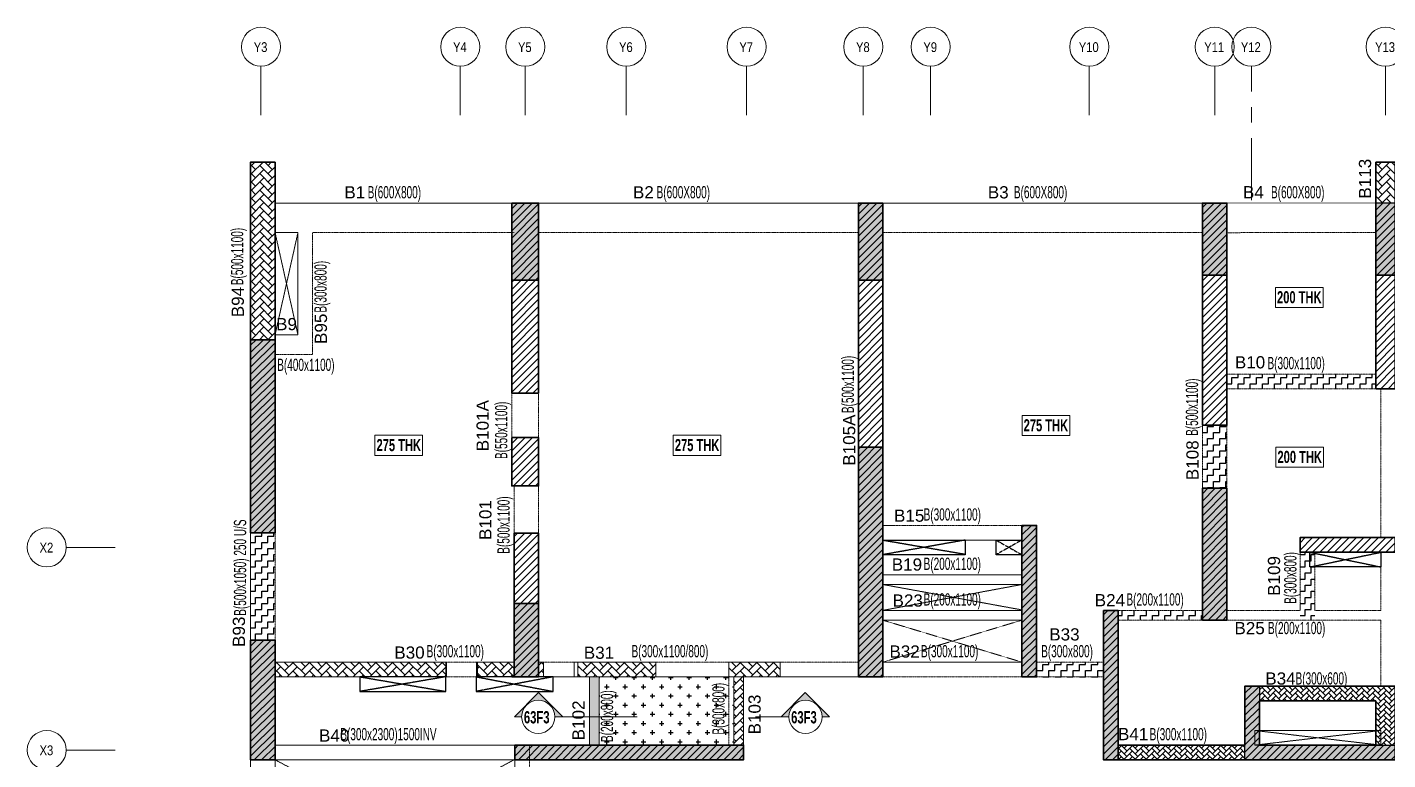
# Model space of a CAD drawing. Header units: millimetres. Extents: x 17 to 69461, y 78 to 32775.
# Drawn here: x 17 to 27889, y 17772 to 32775 of the extents above; entities that cross this region are included whole.
import ezdxf
from ezdxf.enums import TextEntityAlignment as Align

# ---------------------------------------------------------------- set-up
doc = ezdxf.new("R2010")
doc.units = ezdxf.units.MM
doc.linetypes.add('Grid Line', pattern=[2222.5, 1270, -317.5, 317.5, -317.5])
doc.linetypes.add('HIDDEN', pattern=[0.375, 0.25, -0.125])
for name, color, linetype, lineweight in [('A-FLOR-IDEN', 11, 'Continuous', 9), ('A-GRIDS', 8, 'Continuous', 9), ('A-HIDD-ABVE', 8, 'HIDDEN', 20), ('G-ANNO-SYMB', 1, 'Continuous', 9), ('S-BEAM', 7, 'Continuous', 18), ('S-BEAM-IDEN', 2, 'Continuous', 9), ('S-COL HATCH', 9, 'Continuous', 0), ('S-COLS', 5, 'Continuous', 35), ('S-GRIDS', 8, 'Continuous', 9), ('S-WALL', 4, 'Continuous', 18)]:
    doc.layers.add(name, color=color, linetype=linetype, lineweight=lineweight)
for name, color, linetype in [('Beam Nos', 7, 'Continuous'), ('changes', 7, 'Continuous'), ('CUTOUT', 4, 'Continuous'), ('SUNK SLAB', 8, 'Continuous')]:
    doc.layers.add(name, color=color, linetype=linetype)
doc.styles.add('Arial Narrow', font='ARIALN.TTF', dxfattribs={"height": 400})
doc.styles.add('SC-BBS1', font='SansSerif')
doc.styles.add('Swis721 LtCn BT', font='swisscl.ttf', dxfattribs={"width": 0.9, "height": 233.355162})
doc.styles.add('Swis721 LtCn BT_B', font='', dxfattribs={"width": 0.9, "height": 246.918336})
doc.styles.get('Swis721 LtCn BT_B').set_extended_font_data('Swis721 LtCn BT', bold=True)
pattern_1 = [(45, (-31890644.18, 20635841.75), (-75.1300955, 75.1300955), [])]
pattern_2 = [(45, (-31792792.5, 20735559.75), (0, 169.7056275), [360, -120]), (135, (-31792707.64, 20735644.6), (1e-14, 169.7056275), [360, -120])]
pattern_3 = [(45, (-31792792.494, 20735559.75), (0, 113.13708499), [240, -80]), (135, (-31792735.926, 20735616.32), (9e-15, 113.13708499), [240, -80])]
pattern_4 = [(0, (-31789928.51, 20737473.76), (125, 125), [125, -125]), (90, (-31789803.51, 20737473.76), (-125, 125), [125, -125])]

# ---------------------------------------------------------------- blocks, each defined once
blk = doc.blocks.new('A$Cebf64a2d')
at = {"layer": 'S-COL HATCH', "transparency": 33554687}
h = blk.add_hatch(dxfattribs=at)
h.set_pattern_fill('ANSI31', color=256, scale=850)
h.set_pattern_definition(pattern_1)
h.paths.add_polyline_path([(7629, 22675), (7079, 22675), (7079, 18785), (7629, 18785)])
h = blk.add_hatch(dxfattribs=at)
h.set_pattern_fill('ANSI31', color=256, scale=850)
h.set_pattern_definition(pattern_1)
h.paths.add_polyline_path([(14179, 12975), (14679, 12975), (14679, 22675), (14179, 22675)])
h = blk.add_hatch(dxfattribs=at)
h.set_pattern_fill('ANSI31', color=256, scale=850)
h.set_pattern_definition(pattern_1)
h.paths.add_polyline_path([(21229, 18125), (21729, 18125), (21729, 22675), (21229, 22675)])
h = blk.add_hatch(dxfattribs=at)
h.set_pattern_fill('ANSI31', color=256, scale=850)
h.set_pattern_definition(pattern_1)
h.paths.add_polyline_path([(24779, 22681), (25179, 22681), (25179, 18875), (24779, 18875)])
h = blk.add_hatch(dxfattribs=at)
h.set_pattern_fill('ANSI31', color=256, scale=850)
h.set_pattern_definition(pattern_1)
h.paths.add_polyline_path([(2229, 19876), (1729, 19876), (1729, 15926), (2229, 15926)])
h = blk.add_hatch(dxfattribs=at)
h.set_pattern_fill('ANSI31', color=256, scale=850)
h.set_pattern_definition(pattern_1)
h.paths.add_polyline_path([(7629, 17875), (7079, 17875), (7079, 16885), (7629, 16885)])
h = blk.add_hatch(dxfattribs=at)
h.set_pattern_fill('ANSI31', color=256, scale=850)
h.set_pattern_definition(pattern_1)
h.paths.add_polyline_path([(21729, 16835), (21229, 16835), (21229, 14135), (21729, 14135)])
h = blk.add_hatch(dxfattribs=at)
h.set_pattern_fill('ANSI31', color=256, scale=850)
h.set_pattern_definition(pattern_1)
h.paths.add_polyline_path([(7629, 15675), (7629, 15675), (7629, 15775), (7629, 15915), (7129, 15915), (7129, 12975), (7629, 12975)])
h = blk.add_hatch(dxfattribs=at)
h.set_pattern_fill('ANSI31', color=256, scale=850)
h.set_pattern_definition(pattern_1)
h.paths.add_polyline_path([(17529, 12975), (17829, 12975), (17829, 16075), (17529, 16075)])
h = blk.add_hatch(dxfattribs=at)
h.set_pattern_fill('ANSI31', color=256, scale=850)
h.set_pattern_definition(pattern_1)
h.paths.add_polyline_path([(25179, 15825), (23229, 15825), (23229, 15525), (25179, 15525)])
h = blk.add_hatch(dxfattribs=at)
h.set_pattern_fill('ANSI31', color=256, scale=850)
h.set_pattern_definition(pattern_1)
h.paths.add_polyline_path([(19499, 14335), (19199, 14335), (19199, 11275), (19499, 11275), (19499, 11575)])
h = blk.add_hatch(dxfattribs=at)
h.set_pattern_fill('ANSI31', color=256, scale=850)
h.set_pattern_definition(pattern_1)
h.paths.add_polyline_path([(1729, 11275), (2229, 11275), (2229, 13726), (1729, 13726)])
h = blk.add_hatch(dxfattribs=at)
h.set_pattern_fill('ANSI31', color=256, scale=850)
h.set_pattern_definition(pattern_1)
h.paths.add_polyline_path([(22099, 12785), (22399, 12785), (22399, 11575), (25179, 11575), (25179, 11275), (22099, 11275)])
h = blk.add_hatch(dxfattribs=at)
h.set_pattern_fill('ANSI31', color=256, scale=850)
h.set_pattern_definition(pattern_1)
h.paths.add_polyline_path([(11829, 11575), (11629, 11575), (7439, 11575), (7439, 11275), (11829, 11275)])
h.paths.add_polyline_path([(7439, 11575), (7140, 11575), (7140, 11275), (7439, 11275)])
at = {"layer": 'changes'}
blk.add_line((24779, 22681), (25179, 22681), dxfattribs=at)
at = {"layer": 'changes', "elevation": 0}
blk.add_lwpolyline([(22099, 12785), (22399, 12785), (22399, 11575), (25179, 11575), (25179, 11275), (22099, 11275)], close=True, dxfattribs=at)
at = {"layer": 'S-BEAM', "color": 5, "elevation": 0}
for points in [[(5729, 13276), (2231, 13276), (2231, 12976), (5729, 12976)], [(6359, 13275), (7129, 13275), (7129, 12974), (6359, 12974)], [(7629, 13275), (7730, 13275), (7730, 12975), (7629, 12975)], [(8360, 13275), (10029, 13275), (10029, 12975), (8360, 12975)], [(11529, 13275), (12579, 13275), (12579, 12975), (11529, 12975)], [(11629, 12975), (11829, 12975), (11829, 11575), (11629, 11575)]]:
    blk.add_lwpolyline(points, close=True, dxfattribs=at)
at = {"layer": 'S-COL HATCH'}
blk.add_line((22399, 12485), (22399, 12785), dxfattribs=at)
at = {"layer": 'S-COLS'}
for p, q in [((2229, 23515), (2229, 23515)), ((2229, 19876), (1729, 19876)), ((7140, 11275, 0), (7140, 11575, 0)), ((19499, 11575), (19499, 11275))]:
    blk.add_line(p, q, dxfattribs=at)
at = {"layer": 'S-COLS', "elevation": 0}
for points in [[(2229, 23515), (2229, 15926), (1729, 15926), (1729, 23515)], [(24779, 23515), (25179, 23515), (25179, 18875), (24779, 18875)], [(7079, 22675), (7629, 22675), (7629, 18785), (7079, 18785)], [(14179, 12975), (14679, 12975), (14679, 22675), (14179, 22675)], [(21229, 18125), (21729, 18125), (21729, 22675), (21229, 22675)], [(7079, 17875), (7629, 17875), (7629, 16885), (7079, 16885)], [(21229, 16835), (21229, 14135), (21729, 14135), (21729, 16835)], [(17529, 16075), (17829, 16075), (17829, 12975), (17529, 12975)], [(25179, 15825), (23229, 15825), (23229, 15525), (25179, 15525)], [(19199, 14335), (19199, 11275), (25179, 11275), (25179, 12785), (22099, 12785), (22099, 11575), (19499, 11575), (19499, 14335), (19199, 14335)], [(1729, 13726), (2229, 13726), (2229, 11275), (1729, 11275)], [(24779, 12485), (22399, 12485), (22399, 11575), (24779, 11575)]]:
    blk.add_lwpolyline(points, close=True, dxfattribs=at)
for points in [[(7129, 12975), (7129, 15915), (7629, 15915), (7629, 12975), (7079, 12975)], [(7140, 11275), (11829, 11275), (11829, 11575), (7140, 11575)]]:
    blk.add_lwpolyline(points, dxfattribs=at)
blk = doc.blocks.new('A$C2f35dc8c')
at = {"layer": 'S-COL HATCH'}
h = blk.add_hatch(dxfattribs=at)
h.set_pattern_fill('AR-HBONE', color=256, scale=30)
h.set_pattern_definition(pattern_2)
h.paths.add_polyline_path([(1729, 23515), (2229, 23515), (2229, 19876), (1729, 19876)])
h = blk.add_hatch(dxfattribs=at)
h.set_pattern_fill('AR-HBONE', color=256, scale=30)
h.set_pattern_definition(pattern_2)
h.paths.add_polyline_path([(25179, 23515), (24779, 23515), (24779, 22681), (24779, 22681), (25179, 22681)])
at = {"layer": 'S-COL HATCH', "transparency": 33554687}
h = blk.add_hatch(color=256, dxfattribs=at)
h.dxf.hatch_style = 1
h.paths.add_polyline_path([(7079, 21100), (7629, 21100), (7629, 22675), (7079, 22675)])
h = blk.add_hatch(color=256, dxfattribs=at)
h.dxf.hatch_style = 1
h.paths.add_polyline_path([(14679, 22675), (14179, 22675), (14179, 21100), (14679, 21100)])
h = blk.add_hatch(color=256, dxfattribs=at)
h.dxf.hatch_style = 1
h.paths.add_polyline_path([(21229, 21200), (21729, 21200), (21729, 22675), (21229, 22675)])
h = blk.add_hatch(color=256, dxfattribs=at)
h.dxf.hatch_style = 1
h.paths.add_polyline_path([(24779, 22681), (25179, 22681), (25179, 21200), (24779, 21200)])
h = blk.add_hatch(color=256, dxfattribs=at)
h.dxf.hatch_style = 1
h.paths.add_polyline_path([(2229, 19876), (1729, 19876), (1729, 15926), (2229, 15926)])
h = blk.add_hatch(color=256, dxfattribs=at)
h.dxf.hatch_style = 1
h.paths.add_polyline_path([(14179, 17675), (14679, 17675), (14679, 12975), (14179, 12975)])
h = blk.add_hatch(color=256, dxfattribs=at)
h.dxf.hatch_style = 1
h.paths.add_polyline_path([(21729, 16835), (21229, 16835), (21229, 14135), (21729, 14135)])
h = blk.add_hatch(color=256, dxfattribs=at)
h.dxf.hatch_style = 1
h.paths.add_polyline_path([(17529, 12975), (17829, 12975), (17829, 16075), (17529, 16075)])
h = blk.add_hatch(color=256, dxfattribs=at)
h.dxf.hatch_style = 1
h.paths.add_polyline_path([(7629, 14408), (7629, 14464), (7629, 14475), (7129, 14475), (7129, 12975), (7629, 12975)])
h = blk.add_hatch(color=256, dxfattribs=at)
h.dxf.hatch_style = 1
h.paths.add_polyline_path([(19499, 14335), (19199, 14335), (19199, 11275), (19499, 11275), (19499, 11575)])
h = blk.add_hatch(color=256, dxfattribs=at)
h.dxf.hatch_style = 1
h.paths.add_polyline_path([(1729, 11275), (2229, 11275), (2229, 13726), (1729, 13726)])
at = {"layer": 'S-COL HATCH'}
h = blk.add_hatch(dxfattribs=at)
h.set_pattern_fill('AR-HBONE', color=256, scale=30)
h.set_pattern_definition(pattern_2)
h.paths.add_polyline_path([(5739, 13275), (2231, 13275), (2231, 12976), (5739, 12976)])
h = blk.add_hatch(dxfattribs=at)
h.set_pattern_fill('AR-HBONE', color=256, scale=30)
h.set_pattern_definition(pattern_2)
h.paths.add_polyline_path([(7129, 13275), (6379, 13275), (6379, 12974), (6910, 12974), (6910, 12975), (7129, 12975)])
h = blk.add_hatch(dxfattribs=at)
h.set_pattern_fill('AR-HBONE', color=256, scale=30)
h.set_pattern_definition(pattern_2)
h.paths.add_polyline_path([(7730, 13275), (7629, 13275), (7629, 12975), (7730, 12975)])
h = blk.add_hatch(dxfattribs=at)
h.set_pattern_fill('AR-HBONE', color=256, scale=30)
h.set_pattern_definition(pattern_2)
h.paths.add_polyline_path([(10029, 13275), (8430, 13275), (8430, 12975), (10029, 12975)])
h = blk.add_hatch(dxfattribs=at)
h.set_pattern_fill('AR-HBONE', color=256, scale=30)
h.set_pattern_definition(pattern_2)
h.paths.add_polyline_path([(11529, 13275), (11529, 12975), (12579, 12975), (12579, 13275)])
h = blk.add_hatch(dxfattribs=at)
h.set_pattern_fill('AR-HBONE', color=256, scale=30)
h.set_pattern_definition(pattern_2)
h.paths.add_polyline_path([(11829, 12975), (11629, 12975), (11629, 11575), (11829, 11575)])
at = {"layer": 'S-COL HATCH', "transparency": 33554687}
h = blk.add_hatch(color=256, dxfattribs=at)
h.dxf.hatch_style = 1
h.paths.add_polyline_path([(22099, 12785), (22399, 12785), (22399, 11575), (25179, 11575), (25179, 11275), (22099, 11275)])
at = {"layer": 'S-COL HATCH'}
h = blk.add_hatch(dxfattribs=at)
h.set_pattern_fill('AR-HBONE', color=256, scale=20)
h.set_pattern_definition(pattern_3)
h.paths.add_polyline_path([(24779, 12485), (24779, 11575), (24779, 11575), (24779, 11575), (25179, 11575), (25179, 12785), (22399, 12785), (22399, 12485), (22399, 12485)])
at = {"layer": 'S-COL HATCH', "transparency": 33554687}
h = blk.add_hatch(color=256, dxfattribs=at)
h.dxf.hatch_style = 1
h.paths.add_polyline_path([(11829, 11575), (11629, 11575), (7439, 11575), (7439, 11275), (11829, 11275)])
h.paths.add_polyline_path([(7439, 11575), (7140, 11575), (7140, 11275), (7439, 11275)])
at = {"layer": 'S-COL HATCH'}
h = blk.add_hatch(dxfattribs=at)
h.set_pattern_fill('AR-HBONE', color=256, scale=20)
h.set_pattern_definition(pattern_3)
h.paths.add_polyline_path([(19499, 11575), (19499, 11275), (22099, 11275), (22099, 11575)])
at = {"layer": 'changes'}
blk.add_line((24779, 22681, 0), (25179, 22681, 0), dxfattribs=at)
at = {"layer": 'changes', "elevation": 0}
blk.add_lwpolyline([(22099, 12785), (22399, 12785), (22399, 11575), (25179, 11575), (25179, 11275), (22099, 11275)], close=True, dxfattribs=at)
at = {"layer": 'S-BEAM', "color": 5, "elevation": 0}
for points in [[(5739, 13276), (2231, 13276), (2231, 12976), (5739, 12976)], [(6379, 13275), (7129, 13275), (7129, 12974), (6379, 12974)], [(7629, 13275), (7730, 13275), (7730, 12975), (7629, 12975)], [(8430, 13275), (10029, 13275), (10029, 12975), (8430, 12975)], [(11529, 13275), (12579, 13275), (12579, 12975), (11529, 12975)], [(11629, 12975), (11829, 12975), (11829, 11575), (11629, 11575)]]:
    blk.add_lwpolyline(points, close=True, dxfattribs=at)
at = {"layer": 'S-COL HATCH'}
blk.add_line((22399, 12485, 0), (22399, 12785, 0), dxfattribs=at)
at = {"layer": 'S-COLS'}
for p, q in [((2229, 23515, 0), (2229, 23515, 0)), ((2229, 19876, 0), (1729, 19876, 0)), ((7140, 11275, 0), (7140, 11575, 0)), ((19499, 11575, 0), (19499, 11275, 0))]:
    blk.add_line(p, q, dxfattribs=at)
at = {"layer": 'S-COLS', "elevation": 0}
for points in [[(2229, 23515), (2229, 15926), (1729, 15926), (1729, 23515)], [(24779, 23515), (25179, 23515), (25179, 21200), (24779, 21200)], [(7079, 22675), (7629, 22675), (7629, 21100), (7079, 21100)], [(14679, 22675), (14179, 22675), (14179, 21100), (14679, 21100)], [(21229, 21200), (21729, 21200), (21729, 22675), (21229, 22675)], [(14179, 17675), (14679, 17675), (14679, 12975), (14179, 12975)], [(21229, 16835), (21229, 14135), (21729, 14135), (21729, 16835)], [(17529, 16075), (17829, 16075), (17829, 12975), (17529, 12975)], [(19199, 14335), (19199, 11275), (25179, 11275), (25179, 12785), (22099, 12785), (22099, 11575), (19499, 11575), (19499, 14335), (19199, 14335)], [(1729, 13726), (2229, 13726), (2229, 11275), (1729, 11275)], [(24779, 12485), (22399, 12485), (22399, 11575), (24779, 11575)]]:
    blk.add_lwpolyline(points, close=True, dxfattribs=at)
for points in [[(14179, 21100), (14179, 22675), (14679, 22675), (14679, 21100)], [(14679, 17675), (14679, 12975), (14179, 12975), (14179, 17675)], [(7129, 12975), (7129, 14475), (7629, 14475), (7629, 12975), (7079, 12975)], [(7140, 11275), (11829, 11275), (11829, 11575), (7140, 11575)]]:
    blk.add_lwpolyline(points, dxfattribs=at)
blk = doc.blocks.new('A$C80c03267')
at = {"layer": 'CUTOUT', "color": 8, "linetype": 'HIDDEN'}
for p, q in [((11520, 3100), (9830, 2800)), ((9830, 3100), (11520, 2811)), ((12680, 3100), (12150, 2800)), ((12150, 3100), (12680, 2800)), ((18580, 2550), (20030, 2850)), ((18580, 2850), (20030, 2550)), ((880, 300), (-875, 1)), ((-875, 299), (880, 0)), ((3080, 300), (1500, 0)), ((3080, 300), (1500, 0)), ((1500, 300), (3080, 0))]:
    blk.add_line(p, q, dxfattribs=at)
at = {"layer": 'CUTOUT', "linetype": 'HIDDEN'}
blk.add_line((1500, 300), (3080, 0), dxfattribs=at)
at = {"layer": 'CUTOUT'}
for points in [[(9830, 3100), (11520, 3100), (11520, 2800), (9830, 2800)], [(12150, 3100), (12680, 3100), (12680, 2800), (12150, 2800)], [(18580, 2850), (20030, 2850), (20030, 2550), (18580, 2550)], [(-880, 0), (880, 0), (880, 300), (-880, 300)], [(1500, 0), (3080, 0), (3080, 300), (1500, 300)]]:
    blk.add_lwpolyline(points, close=True, dxfattribs=at)
blk = doc.blocks.new('Section - TL1-6743896-11TH FLOOR LVL')
at = {"layer": 'G-ANNO-SYMB'}
h = blk.add_hatch(color=8, dxfattribs=at)
edge = h.paths.add_edge_path()
edge.add_line((-9.4, 0), (-10.9, 0))
edge.add_line((-10.9, 0), (-5.94, 4.95))
edge.add_line((-5.94, 4.95), (-0.99, 0))
edge.add_line((-0.99, 0), (-2.6, 0))
edge.add_arc((-6, 0), 3.4, 0, 180)
at = {"layer": 'G-ANNO-SYMB', "color": 5}
for p, q in [((-5.94, 4.95), (-10.9, 0)), ((-0.99, 0), (-5.94, 4.95)), ((-10.9, 0), (-9.4, 0)), ((-2.6, 0), (4.24, 0)), ((-2.6, 0), (-0.99, 0))]:
    blk.add_line(p, q, dxfattribs=at)
at = {"layer": 'G-ANNO-SYMB'}
blk.add_arc((-6, 0), 3.4, 360, 180, dxfattribs=at)
at = {"layer": 'G-ANNO-SYMB', "color": 5}
for start, end in [(0, 180), (180, 0)]:
    blk.add_arc((-6, 0), 3.4, start, end, dxfattribs=at)
blk = doc.blocks.new('Grid - Type 1 Structural-6743905-11TH FLOOR LVL')
at = {"layer": 'A-GRIDS'}
blk.add_circle((0, 0), 4, dxfattribs=at)
blk = doc.blocks.new('A$Cf2260b48')
at = {"layer": 'S-GRIDS', "linetype": 'Grid Line'}
for p, q in [((-7583, 18003), (-7583, 19003)), ((-3500, 18003), (-3500, 19003)), ((-2170, 18003), (-2170, 19003)), ((-100, 18003), (-100, 19003)), ((2365, 18003), (2365, 19003)), ((4755, 18003), (4755, 19003)), ((6135, 18003), (6135, 19003)), ((9385, 18003), (9385, 19003)), ((11955, 18003), (11955, 19003)), ((12705, 16262), (12705, 19003)), ((15455, 18003), (15455, 19003)), ((-10572, 9150), (-11572, 9150)), ((-10572, 5000), (-11572, 5000))]:
    blk.add_line(p, q, dxfattribs=at)
at = {"layer": 'A-GRIDS', "xscale": 99.99999999999991, "yscale": 99.99999999999991, "zscale": 99.99999999999991}
for p in [(-7583, 19403), (-3500, 19403), (-2170, 19403), (-100, 19403), (2365, 19403), (4755, 19403), (6135, 19403), (9385, 19403), (11955, 19403), (12705, 19403), (15455, 19403)]:
    blk.add_blockref('Grid - Type 1 Structural-6743905-11TH FLOOR LVL', p, dxfattribs=at)
at = {"layer": 'A-GRIDS', "xscale": 99.99999999999991, "yscale": 99.99999999999991, "zscale": 99.99999999999991, "rotation": 89.99999999999982}
for p in [(-11972, 9150), (-11972, 5000)]:
    blk.add_blockref('Grid - Type 1 Structural-6743905-11TH FLOOR LVL', p, dxfattribs=at)
at = {"layer": 'A-GRIDS', "lineweight": 18, "char_height": 200, "attachment_point": 1, "style": 'Arial Narrow'}
for s, insert, width in [('Y3', (-7732, 19495), 352.74), ('Y4', (-3649, 19495), 352.74), ('Y5', (-2319, 19495), 352.74), ('Y6', (-249, 19495), 352.74), ('Y7', (2216, 19495), 352.74), ('Y8', (4606, 19495), 352.74), ('Y9', (5986, 19495), 352.74), ('Y10', (9170, 19495), 513.08), ('Y11', (11740, 19495), 513.08), ('Y12', (12490, 19495), 513.08), ('Y13', (15240, 19495), 513.08), ('X2', (-12119, 9244), 352.74), ('X3', (-12119, 5094), 352.74)]:
    blk.add_mtext(s, dxfattribs=dict(at, insert=insert, width=width))

msp = doc.modelspace()

# ---------------------------------------------------------------- hatches: boundary and pattern name
at = {"layer": 'SUNK SLAB'}
h = msp.add_hatch(dxfattribs=at)
h.set_pattern_fill('ZIGZAG', color=8, scale=1000, style=0)
h.set_pattern_definition(pattern_4)
h.paths.add_polyline_path([(22063.3, 19772.3), (20693.3, 19772.3), (20693.3, 19472.3), (22063.3, 19472.3)])
h.paths.add_polyline_path([(24093.3, 20832.3), (22363.4, 20832.3), (22363.3, 20832.3), (22363.3, 20632.3), (24093.3, 20632.3)])
h.paths.add_polyline_path([(24593.4, 24622.3), (24093.4, 24622.3), (24093.4, 23332.3), (24593.4, 23332.3)])
h.paths.add_polyline_path([(27643.3, 25672.3), (24593.3, 25672.3), (24593.3, 25372.3), (24693.3, 25372.3), (24693.3, 25372.3), (25603.3, 25372.3), (25603.3, 25372.3), (27643.3, 25372.3)])
h.paths.add_polyline_path([(26393.3, 22022.3), (26093.4, 22022.3), (26093.4, 20632.3), (26393.3, 20632.3)])
h = msp.add_hatch(dxfattribs=at)
h.set_pattern_fill('ZIGZAG', color=8, scale=1000, style=0)
h.set_pattern_definition(pattern_4)
h.paths.add_polyline_path([(5093.4, 22422.9), (4593.4, 22422.9), (4593.4, 20222.9), (5093.4, 20222.9)])
h = msp.add_hatch(dxfattribs=at)
h.set_pattern_fill('ZIGZAG', color=8, scale=1000, style=0)
h.set_pattern_definition(pattern_4)
h.paths.add_polyline_path([(50753.3, 19472.3), (50553.4, 19472.3), (50553.4, 18072.3), (50753.4, 18072.3)])
h.paths.add_polyline_path([(51983.3, 15772.3), (50297.7, 15772.3), (50297.7, 15372.3), (51983.3, 15372.3)])
h.paths.add_polyline_path([(11733.4, 19472.3), (11693.4, 19472.3), (11693.4, 19472.3), (11533.4, 19472.3), (11533.4, 18072.3), (11733.4, 18072.3)])
h.paths.add_polyline_path([(11989, 15772.3), (10303.4, 15772.3), (10303.4, 15772.3), (10303.4, 15372.3), (11989, 15372.3)])
h = msp.add_hatch(dxfattribs=at)
h.set_pattern_fill('CROSS', color=8, scale=750, style=0)
h.set_pattern_definition([(0, (-31349594.92, 21123704.2), (187.5, 187.5), [93.75, -281.25]), (90, (-31349548.04, 21123657.32), (-187.5, 187.5), [93.75, -281.25])])
h.paths.add_polyline_path([(11733.3, 19472.3), (11733.3, 18072.3), (14493.3, 18072.3), (14493.3, 19472.3)])
h.paths.add_polyline_path([(12160, 18074.1), (12160, 19347.3), (11632.8, 19347.3), (11632.8, 18074.1)], flags=9)

# ---------------------------------------------------------------- linework, layer by layer
at = {"layer": 'A-FLOR-IDEN', "color": 8, "flags": 128}
for points in [[(26564.8, 27447.1), (26564.8, 27035.3), (25587.3, 27035.3), (25587.3, 27447.1)], [(21373.8, 24824.1), (21373.8, 24412.3), (20396.3, 24412.3), (20396.3, 24824.1)], [(8117.3, 24418.6), (8117.3, 24006.8), (7139.8, 24006.8), (7139.8, 24418.6)], [(14228.8, 24418.6), (14228.8, 24006.8), (13251.3, 24006.8), (13251.3, 24418.6)], [(26573.8, 24176.6), (26573.8, 23764.8), (25596.3, 23764.8), (25596.3, 24176.6)]]:
    msp.add_lwpolyline(points, close=True, dxfattribs=at)
at = {"layer": 'A-HIDD-ABVE', "linetype": 'HIDDEN'}
for p, q in [((5563.4, 28572.3), (5093.3, 26472.3)), ((5563.4, 26472.3), (5093.4, 28572.3)), ((20393.3, 22272.3), (20393.4, 22272.3)), ((17543.3, 21362.3, 0), (20393.3, 20841.6, 0)), ((17543.3, 20832.3, 0), (20393.4, 21362.3)), ((17543.3, 19772.3, 0), (20393.3, 20632.3)), ((17543.4, 20632.3, 0), (20393.3, 19772.3, 0)), ((25163.3, 18372.5), (27743.4, 18072.3)), ((25163.3, 18072.3), (27743.3, 18372.5)), ((5093.4, 17772.3), (10003.7, 15172.3)), ((5093.4, 15172.3), (9991.7, 17772.3, 0))]:
    msp.add_line(p, q, dxfattribs=at)
at = {"layer": 'G-ANNO-SYMB'}
msp.add_line((11085.9, 18652.3), (12510.5, 18652.3), dxfattribs=at)
at = {"layer": 'S-BEAM'}
for p, q in [((5093.3, 29172.3), (10493.4, 29172.3)), ((10493.4, 29172.3), (17043.3, 29172.3, 0)), ((17543.3, 29172.3, 0), (24093.3, 29172.3, 0)), ((24593.3, 29172.3), (27643.3, 29178.1)), ((5093.3, 28572.3), (5563.4, 28572.3)), ((5563.4, 26472.3), (5563.4, 28572.3)), ((5093.3, 26472.3), (5563.4, 26472.3)), ((4593.4, 22422.9), (4593.4, 20222.9)), ((17793.3, 22572.3, 0), (17543.3, 22572.3, 0)), ((17543.3, 22272.3, 0), (20393.3, 22272.3, 0)), ((20393.3, 22272.3, 0), (20393.3, 22272.3, 0)), ((17543.4, 21562.3), (20393.4, 21562.3)), ((17543.4, 21362.3), (20393.4, 21362.3)), ((17543.4, 20832.4, 0), (20393.3, 20832.3, 0)), ((17543.4, 20632.3, 0), (20393.3, 20632.3)), ((17543.3, 19772.3), (20393.3, 19772.3, 0)), ((10493.4, 19472.3), (11533.4, 19472.3)), ((11533.4, 19472.3), (11533.3, 18072.3)), ((11733.3, 19472.3), (14393.3, 19472.3)), ((11733.3, 19472.3), (11733.3, 18072.3)), ((14693.3, 19472.3), (17043.3, 19472.3, 0)), ((4593.4, 18672.3), (4593.4, 15172.3)), ((5093.4, 18672.3), (5093.4, 15172.3)), ((5093.4, 18072.3, 0), (10003.7, 18072.3, 0)), ((5093.4, 17772.3, 0), (9991.7, 17772.3, 0)), ((10003.7, 15772.3), (10003.7, 17772.3, 0))]:
    msp.add_line(p, q, dxfattribs=at)
at = {"layer": 'S-BEAM', "linetype": 'HIDDEN'}
for p, q in [((5863.4, 28572.3), (9993.4, 28572.3)), ((5863.4, 26072.3), (5863.4, 28572.3)), ((10493.4, 28572.3), (17043.3, 28572.3, 0)), ((17543.3, 28572.3, 0), (24093.4, 28572.3)), ((24593.3, 28567.3), (27643.3, 28573.1)), ((10493.4, 27596.9), (10493.4, 24065.4)), ((17043.3, 27596.9, 0), (17043.3, 24172.3)), ((17543.3, 24172.3, 0), (17543.4, 27596.9, 0)), ((24093.3, 27697.3), (24093.3, 23332.3)), ((24593.3, 23332.3, 0), (24593.3, 27697.3)), ((9943.4, 27552), (9943.4, 23877.3)), ((5863.4, 26072.3), (5093.3, 26072.3)), ((27643.3, 25672.3), (24593.3, 25672.3)), ((27643.3, 25372.3), (24593.3, 25372.3)), ((27743.3, 25372.3), (27743.3, 22322.3)), ((9993.4, 23382.3), (9993.4, 22412.3)), ((10493.4, 23382.3), (10493.4, 22412.3)), ((5093.4, 22422.9), (5093.4, 20222.9)), ((17543.3, 22572.3, 0), (20393.3, 22572.3, 0)), ((26093.3, 22022.3), (26093.3, 20832.3)), ((26393.3, 22022.3), (26393.3, 20832.3)), ((27743.3, 20832.3), (27743.3, 22022.3)), ((22363.3, 20832.3), (24093.3, 20832.3)), ((22363.3, 20632.3), (24093.3, 20632.3)), ((26093.3, 20832.3), (24593.3, 20832.3)), ((27743.3, 20632.3), (24593.3, 20632.3)), ((27743.3, 20832.3), (26393.3, 20832.3)), ((27743.3, 19282.3), (27743.3, 20632.3)), ((5093.4, 19771.8), (9993.4, 19771.8)), ((10493.4, 19772.3), (17043.3, 19772.3, 0)), ((20693.3, 19772.3), (22063.3, 19772.3)), ((5093.4, 19473.4), (9993.4, 19471.2)), ((14393.3, 19472.3, 0), (14393.3, 18072.3, 0)), ((14693.3, 19472.3, 0), (14693.3, 18072.3, 0)), ((17543.3, 19472.3, 0), (20393.3, 19472.3, 0)), ((20693.3, 19472.3), (22063.3, 19472.3)), ((10303.4, 18072.3), (10303.4, 15772.3))]:
    msp.add_line(p, q, dxfattribs=at)
at = {"layer": 'S-BEAM', "elevation": 0}
msp.add_lwpolyline([(27743.3, 18072.3), (25163.3, 18072.3), (25163.3, 18372.5), (27743.3, 18372.5)], close=True, dxfattribs=at)

# ---------------------------------------------------------------- block references
at = {"layer": 'Beam Nos'}
msp.add_blockref('A$C80c03267', (7713.8, 19172.3), dxfattribs=at)
at = {"layer": 'changes'}
for name in ['A$C2f35dc8c', 'A$Cebf64a2d']:
    msp.add_blockref(name, (2864, 6497.1), dxfattribs=at)
at = {"layer": 'G-ANNO-SYMB', "xscale": 99.99999999999991, "yscale": 99.99999999999991, "zscale": 99.99999999999991}
msp.add_blockref('Section - TL1-6743896-11TH FLOOR LVL', (11085.9, 18652.3), dxfattribs=at)
at = {"layer": 'G-ANNO-SYMB', "extrusion": (0, 0, -1), "xscale": 99.99999999999991, "yscale": 99.99999999999991, "zscale": 99.99999999999991}
msp.add_blockref('Section - TL1-6743896-11TH FLOOR LVL', (-15359.7, 18652.3), dxfattribs=at)
at = {"layer": 'S-WALL'}
msp.add_blockref('A$Cf2260b48', (12389, 12972.4), dxfattribs=at)

# ---------------------------------------------------------------- texts
at = {"layer": 'A-FLOR-IDEN', "color": 1, "char_height": 246.92, "width": 1155, "attachment_point": 2, "line_spacing_factor": 0.964267, "style": 'Swis721 LtCn BT_B'}
for s, insert in [('200 THK', (26076.1, 27369.1)), ('275 THK', (20885.1, 24746.1)), ('275 THK', (7628.6, 24340.6)), ('275 THK', (13740.1, 24340.6)), ('200 THK', (26085.1, 24098.6))]:
    msp.add_mtext(s, dxfattribs=dict(at, insert=insert))
at = {"layer": 'Beam Nos', "style": 'SC-BBS1'}
for s, p in [('B113', (27622, 29672.8)), ('B94', (4530.5, 27146.9, 0)), ('B95', (6233.5, 26599.3)), ('B101A', (9545.8, 24615.4, 0)), ('B105A', (17055.6, 24319.2)), ('B108', (24087.4, 23906.6)), ('B101', (9602.2, 22683.1, 0)), ('B109', (25757.9, 21537.7)), ('B93', (4553, 20393.9, 0)), ('B102', (11509.5, 18578.8, 0)), ('B103', (15117.1, 18699.3))]:
    msp.add_text(s, height=250, rotation=90, dxfattribs=at).set_placement(p, align=Align.BOTTOM_CENTER)
for s, p in [('B1', (6728.1, 29194.8)), ('B2', (12639.1, 29194.8)), ('B3', (19909.1, 29194.8)), ('B4', (25136.6, 29196.4)), ('B9', (5329.1, 26495.1)), ('B10', (25066.9, 25713.1)), ('B15', (18085, 22572.3, 0)), ('B19', (18039, 21571.3)), ('B23', (18054.3, 20834, 0)), ('B24', (22196.5, 20841.3)), ('B33', (21265.3, 20140.4, 0)), ('B25', (25058.7, 20268.9, 0)), ('B30', (7847.7, 19768.4)), ('B31', (11729.9, 19765)), ('B32', (17990.9, 19790)), ('B34', (25690.6, 19237.3)), ('B40', (6306.2, 18069, 0)), ('B41', (22673.1, 18098.9))]:
    msp.add_text(s, height=250, dxfattribs=at).set_placement(p, align=Align.BOTTOM_CENTER)
at = {"layer": 'G-ANNO-SYMB', "char_height": 250, "width": 707.088, "attachment_point": 1, "style": 'Swis721 LtCn BT_B'}
for insert in [(10191.5, 18768.3), (15665.4, 18768.3)]:
    msp.add_mtext('63F3', dxfattribs=dict(at, insert=insert))
at = {"layer": 'S-BEAM-IDEN', "style": 'Swis721 LtCn BT', "width": 0.8}
for s, rotation, p in [('B(600X800)', 360, (6991.4, 29271.7, 0)), ('B(600X800)', 360, (12910.8, 29271.7, 0)), ('B(600X800)', 360, (20229.7, 29271.7, 0)), ('B(600X800)', 360, (25497.2, 29271.7, 0)), ('B(500x1100)', 90, (4442.3, 27492.5, 0)), ('B(300x800)', 90, (6150.2, 26930.6)), ('B(400x1100)', 360, (5138.9, 25736.7, 0)), ('B(500x1100)', 90, (16952, 24872.4, 0)), ('B(300x1100)', 360, (25425.2, 25771.7)), ('B(500x1100)', 90, (24002, 24406.9)), ('B(550x1100)', 90, (9852, 23932.9)), ('B(500x1100)', 90, (9899.6, 21993)), ('B(300x1100)', 360, (18380.8, 22671.7)), ('B(500x1050) 250 U/S', 90, (4502, 20722.4)), ('B(200x1100)', 360, (18380.8, 21661.7, 0)), ('B(300x800)', 90, (26017.3, 20966.1)), ('B(200x1100)', 360, (18380.8, 20931.7, 0)), ('B(200x1100)', 360, (22535.2, 20931.7)), ('B(300x1100)', 360, (8199.3, 19871.7)), ('B(300x1100/800)', 360, (12397, 19871.7)), ('B(300x1100)', 360, (18326.8, 19871.7)), ('B(300x800)', 360, (20788.9, 19871.7)), ('B(300x600)', 360, (26000.5, 19313.9, 0)), ('B(300x800)', 90, (14302, 18288.1, 0)), ('B(200x800)', 90, (12018.4, 18136.6)), ('B(300x2300)1500INV', 360, (6431.3, 18171.8, 0)), ('B(300x1100)', 360, (23011.2, 18171.7, 0))]:
    msp.add_text(s, height=250, rotation=rotation, dxfattribs=at).set_placement(p)
msp.add_text('B(200x1100)', height=250, dxfattribs=at).set_placement((25435, 20346.2))

doc.saveas('drawing.dxf')
